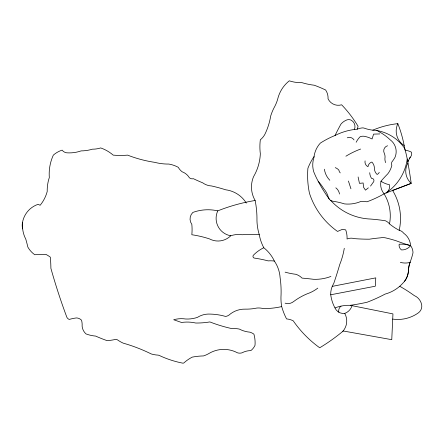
<?xml version="1.0" encoding="UTF-8"?>
<svg xmlns="http://www.w3.org/2000/svg" width="444" height="444" viewBox="0 0 444 444"><rect width="100%" height="100%" fill="white"/><g stroke="black" fill="none" stroke-linecap="round" stroke-linejoin="round"><path stroke-width="0.67" d="M409.429 158.758L410.245 157.193A4.679 4.679 0 0 0 411.41 152.153A18.382 18.382 0 0 0 405.194 150.216L404.695 148.446A122.183 122.183 0 0 0 397.841 123.654A86.23 86.23 0 0 0 372.799 130.175M410.245 157.193L407.759 161.877L408.597 160.317M330.713 200.416A56.471 56.471 0 0 0 370.318 219.036A185.903 185.903 0 0 1 385.436 220.779A10.917 10.917 0 0 1 389.505 223.881A51.199 51.199 0 0 0 399.2 230.281A7.831 7.831 0 0 1 403.657 233.189A16.389 16.389 0 0 1 410.606 245.654A11.933 11.933 0 0 1 412.992 252.814A67.96 67.96 0 0 1 410.128 262.121A27.295 27.295 0 0 0 408.491 269.913A19.386 19.386 0 0 1 404.534 281.313L402.497 283.594A36.88 36.88 0 0 1 385.081 294.095A156.732 156.732 0 0 1 367.188 302.209A203.18 203.18 0 0 1 350.249 305.311A38.201 38.201 0 0 0 334.981 307.936A37.102 37.102 0 0 1 330.686 294.333A20.518 20.518 0 0 1 333.788 283.355A426.629 426.629 0 0 0 339.749 264.507A75.319 75.319 0 0 0 344.283 248.279M313.914 157.97A24.642 24.642 0 0 1 320.346 143.096A88.728 88.728 0 0 1 335.042 135.481A60.045 60.045 0 0 1 357.22 129.182A12.143 12.143 0 0 0 358.019 126.185A121.689 121.689 0 0 0 341.636 104.806A11.355 11.355 0 0 1 328.049 98.812A14.408 14.408 0 0 0 325.652 90.021A131.324 131.324 0 0 0 314.258 85.226A69.042 69.042 0 0 1 301.87 82.628A35.553 35.553 0 0 1 289.283 80.83A33.089 33.089 0 0 0 278.088 97.613A39.366 39.366 0 0 1 274.892 106.205A50.943 50.943 0 0 0 270.696 115.995A65.512 65.512 0 0 1 264.996 134.06A16.966 16.966 0 0 1 260.328 139.771A56.488 56.488 0 0 0 260.328 153.779A49.04 49.04 0 0 1 253.579 176.618A26.673 26.673 0 0 0 255.139 200.488A94.411 94.411 0 0 1 256.965 217.976A51.909 51.909 0 0 0 259.29 234.743A43.062 43.062 0 0 0 263.786 247.735A36.891 36.891 0 0 1 274.386 261.078A33.172 33.172 0 0 1 280.108 277.628A97.43 97.43 0 0 1 281.063 294.81A47.636 47.636 0 0 0 281.696 306.582A65.385 65.385 0 0 0 286.546 318.909A18.62 18.62 0 0 1 293.229 320.818A111.361 111.361 0 0 0 319.708 347.78A185.758 185.758 0 0 0 342.851 331.318L343.145 330.969L391.758 339.671L392.951 313.897L350.249 305.311M368.381 187.823L365.473 190.149L363.536 187.24L363.148 182.978L359.462 183.366L358.108 176.967M392.596 190.437L411.216 183.366A16.195 16.195 0 0 1 407.964 163.004M332.24 286.369L375.774 277.866L375.297 286.219L330.736 294.772M379.814 133.927L373.615 134.121L372.061 138.972A29.698 29.698 0 0 0 365.085 136.452A9.096 9.096 0 0 0 360.239 136.641A21.373 21.373 0 0 0 356.171 142.263M348.418 181.035L350.938 188.794M246.315 203.086A28.488 28.488 0 0 0 225.663 189.793A164.003 164.003 0 0 0 211.544 185.958A16.267 16.267 0 0 1 202.725 182.845A185.087 185.087 0 0 1 193.384 178.693A4.29 4.29 0 0 1 189.288 177.628A13.786 13.786 0 0 0 182.19 171.806A14.264 14.264 0 0 1 178.294 167.327A30.109 30.109 0 0 0 168.853 164.064A53.558 53.558 0 0 1 154.767 162.349A125.508 125.508 0 0 1 127.639 155.134A85.831 85.831 0 0 1 113.209 155.134A38.151 38.151 0 0 0 100.677 147.924A25.885 25.885 0 0 1 92.435 149.173A39.017 39.017 0 0 1 81.13 150.893A36.114 36.114 0 0 1 66.755 152.814A6.721 6.721 0 0 1 62.154 150.128A24.903 24.903 0 0 0 53.341 155.111A45.377 45.377 0 0 0 49.317 177.528A41.27 41.27 0 0 0 47.208 191.514A36.497 36.497 0 0 1 40.115 205.311A8.292 8.292 0 0 0 38.012 204.357A23.382 23.382 0 0 0 22.489 222.555A104.407 104.407 0 0 0 22.677 228.882A27.811 27.811 0 0 0 25.746 239.033A145.543 145.543 0 0 1 27.85 247.08A23.582 23.582 0 0 0 34.754 254.745A99.04 99.04 0 0 1 45.865 254.362A29.681 29.681 0 0 1 50.316 257.165A133.017 133.017 0 0 1 50.894 268.309A605.161 605.161 0 0 0 66.85 317.244A4.479 4.479 0 0 0 69.264 319.425A45.682 45.682 0 0 1 76.496 317.932A7.526 7.526 0 0 1 81.546 320.229A18.47 18.47 0 0 1 82.118 326.135A11.81 11.81 0 0 0 86.042 333.932A36.103 36.103 0 0 0 95.638 336.086A152.853 152.853 0 0 0 107.015 340.62A48.041 48.041 0 0 0 115.718 339.36A3.724 3.724 0 0 1 117.505 339.882A35.37 35.37 0 0 0 123.227 343.151A166.184 166.184 0 0 1 151.226 353.935A28.743 28.743 0 0 0 158.125 355.117A7.615 7.615 0 0 1 160.306 355.933A100.211 100.211 0 0 0 182.551 363.109A1.671 1.671 0 0 0 184.277 362.565A38.75 38.75 0 0 1 192.269 357.115A68.226 68.226 0 0 1 203.48 355.927A27.983 27.983 0 0 0 209.146 353.369A28.932 28.932 0 0 1 237.473 352.819A7.848 7.848 0 0 0 242.041 352.819A18.554 18.554 0 0 1 250.816 350.627A14.402 14.402 0 0 0 255.017 345.327A31.541 31.541 0 0 0 253.918 334.177A13.947 13.947 0 0 0 249.9 332.168A27.922 27.922 0 0 1 239.299 329.06A33.65 33.65 0 0 0 231.441 328.516A147.364 147.364 0 0 1 209.879 321.933A82.806 82.806 0 0 1 195.804 323.032A38.517 38.517 0 0 0 181.552 322.483L173.693 319.741A28.283 28.283 0 0 1 185.753 319.008A31.591 31.591 0 0 0 197.452 317.366A21.123 21.123 0 0 1 208.047 314.075A60.917 60.917 0 0 1 225.591 316.45A8.652 8.652 0 0 0 230.419 313.902A23.482 23.482 0 0 1 245.332 309.141A52.042 52.042 0 0 0 256.843 308.047A18.315 18.315 0 0 1 263.242 308.591A78.793 78.793 0 0 0 281.696 306.582M22.677 228.882A13.425 13.425 0 0 1 22.489 222.555M263.786 247.735A36.347 36.347 0 0 0 253.374 255.233A1.776 1.776 0 0 0 254.834 258.153A125.014 125.014 0 0 1 268.176 260.894A27.106 27.106 0 0 1 274.386 261.078M259.29 234.743A91.73 91.73 0 0 0 242.163 234.743A23.721 23.721 0 0 0 230.747 235.781A18.121 18.121 0 0 1 209.468 238.894A106.649 106.649 0 0 0 191.825 234.743A52.159 52.159 0 0 0 191.825 224.359A9.013 9.013 0 0 1 192.863 212.426A43.928 43.928 0 0 1 217.771 210.867A179.842 179.842 0 0 1 255.139 200.488M230.747 235.781A17.682 17.682 0 0 1 217.771 210.867M357.22 129.182A18.226 18.226 0 0 1 362.176 127.922A5.145 5.145 0 0 1 364.113 128.116A39.111 39.111 0 0 0 376.523 130.442A7.909 7.909 0 0 1 378.849 131.602A49.556 49.556 0 0 1 390.087 139.743A14.547 14.547 0 0 1 395.904 148.857A14.724 14.724 0 0 1 395.01 157.337A39.549 39.549 0 0 1 391.836 162.038A5.433 5.433 0 0 0 391.836 165.334A21.972 21.972 0 0 1 387.762 173.865A121.95 121.95 0 0 0 380.98 181.23A14.791 14.791 0 0 0 384.082 193.834A42.002 42.002 0 0 1 389.505 223.881M392.413 190.149A53.58 53.58 0 0 1 399.2 230.281M335.042 135.481A260.961 260.961 0 0 1 340.859 124.237A14.247 14.247 0 0 1 345.898 120.357A5.667 5.667 0 0 1 351.515 120.357A7.343 7.343 0 0 1 354.401 129.487M313.631 158.591A23.471 23.471 0 0 0 313.719 171.734A84.754 84.754 0 0 0 318.176 181.23A136.275 136.275 0 0 0 329.287 199.112M318.176 181.23A53.236 53.236 0 0 1 323.798 188.794A21.656 21.656 0 0 1 328.255 196.936A5.606 5.606 0 0 0 332.717 201.199A72.538 72.538 0 0 1 344.538 203.913A32.751 32.751 0 0 0 361.016 201.393A46.753 46.753 0 0 1 367.022 201.781A114.075 114.075 0 0 0 384.082 193.834A7.792 7.792 0 0 0 389.505 184.721A22.478 22.478 0 0 1 380.98 181.23M407.231 158.98A583.91 583.91 0 0 1 411.216 183.366L385.975 192.99A48.563 48.563 0 0 0 407.231 158.98A118.931 118.931 0 0 0 404.695 148.446A42.519 42.519 0 0 0 376.695 130.497M404.184 145.571A17.227 17.227 0 0 1 397.841 123.654M314.058 156.577A58.525 58.525 0 0 0 307.903 168.243A86.674 86.674 0 0 0 309.457 193.251A74.792 74.792 0 0 0 337.562 231.441L342.407 229.309L345.704 229.892A23.926 23.926 0 0 1 347.058 239.005A10.628 10.628 0 0 1 354.229 238.617A192.396 192.396 0 0 0 369.347 239.194A173.26 173.26 0 0 1 380.397 237.84A13.831 13.831 0 0 1 385.436 237.845A139.938 139.938 0 0 1 396.098 240.748A179.753 179.753 0 0 0 410.606 245.654A11.156 11.156 0 0 1 401.543 249.95A5.789 5.789 0 0 1 399.156 244.222A30.486 30.486 0 0 1 410.606 245.654M329.809 180.264A19.891 19.891 0 0 1 324.381 169.214M335.819 187.823A9.579 9.579 0 0 1 339.499 194.028M335.237 167.66A8.974 8.974 0 0 1 338.916 170.18A4.629 4.629 0 0 0 340.276 172.894M345.898 156.221A82.445 82.445 0 0 1 360.628 149.051M387.568 145.754A5.345 5.345 0 0 0 384.276 153.313A8.847 8.847 0 0 1 385.048 157.193A10.168 10.168 0 0 0 385.631 162.621M347.252 137.807A5.472 5.472 0 0 1 354.035 139.938M365.085 160.878A5.245 5.245 0 0 0 367.993 166.694A5.489 5.489 0 0 1 371.867 162.038A9.135 9.135 0 0 1 374.386 167.854A8.442 8.442 0 0 0 377.1 174.448A4.135 4.135 0 0 0 379.231 172.316M369.735 172.699A10.639 10.639 0 0 0 371.672 178.516A2.237 2.237 0 0 1 373.615 179.293A2.758 2.758 0 0 1 372.838 182.784A49.989 49.989 0 0 1 370.512 186.08M342.851 331.318A15.584 15.584 0 0 0 344.76 313.42A9.335 9.335 0 0 1 334.981 307.936M285.115 272.144A67.727 67.727 0 0 0 295.854 274.292A15.396 15.396 0 0 1 302.053 278.105A257.67 257.67 0 0 1 313.508 279.298A43.434 43.434 0 0 0 330.924 276.434M285.115 303.163A9.096 9.096 0 0 0 293.706 301.493A62.027 62.027 0 0 1 307.065 293.856A37.59 37.59 0 0 0 317.804 288.128M408.458 272.383A27.156 27.156 0 0 1 410.128 262.121M408.486 269.913A19.37 19.37 0 0 1 404.534 281.313M410.028 262.41A18.193 18.193 0 0 1 400.349 262.36M399.739 286.269A151.021 151.021 0 0 1 414.185 295.526A12.515 12.515 0 0 1 421.7 304.956A8.12 8.12 0 0 1 418.242 312.942A35.292 35.292 0 0 1 392.712 319.103M352.042 305.672A11.96 11.96 0 0 1 344.76 313.42M338.828 312.237A5.944 5.944 0 0 1 341.031 306.116"/></g></svg>
